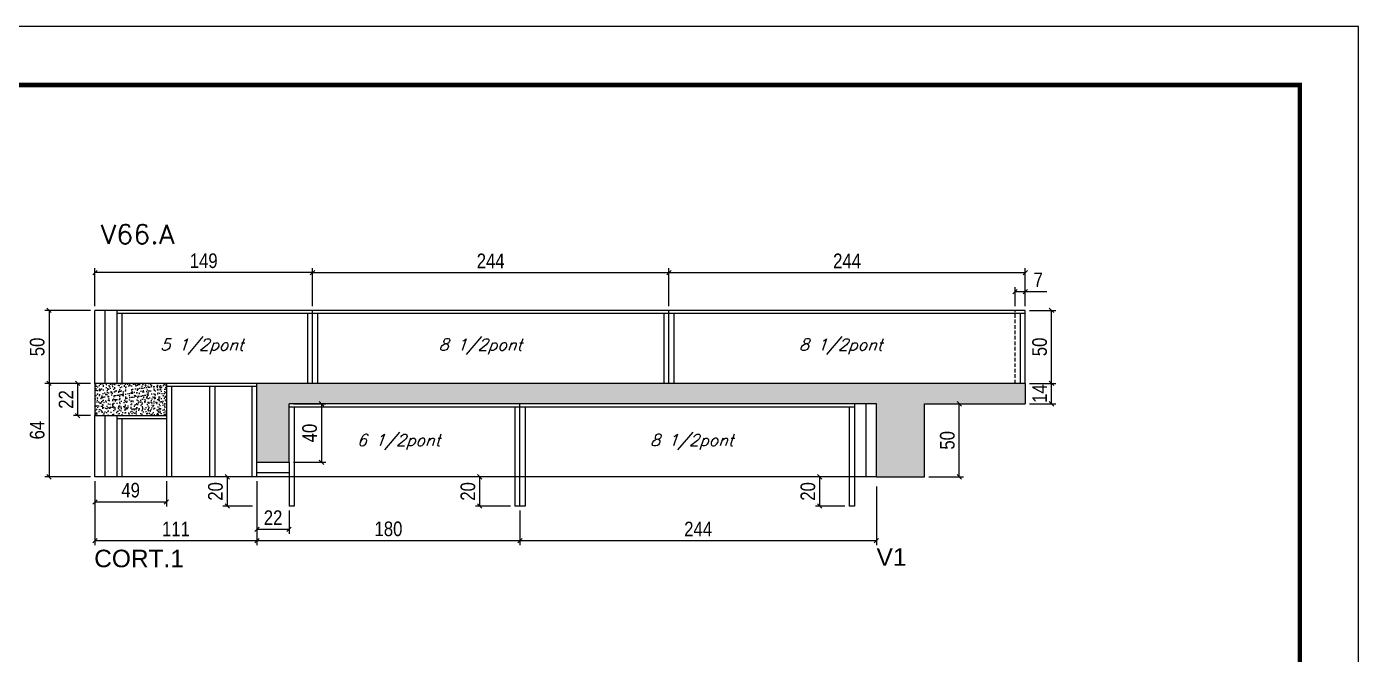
# Model space of a CAD drawing. Extents: x 0 to 6325, y 10169 to 19307.
# Drawn here: x 2158 to 3070, y 11937 to 12367 of the extents above; entities that cross this region are included whole.
import ezdxf

# ---------------------------------------------------------------- set-up
doc = ezdxf.new("R2010")
doc.units = 0
doc.linetypes.add('DASHED', pattern=[0.75, 0.5, -0.25])
for name, color, linetype in [('1', 1, 'Continuous'), ('5', 5, 'Continuous'), ('COTA', 241, 'Continuous'), ('Painéis', 200, 'Continuous'), ('SARR_2.2x7', 40, 'Continuous'), ('SARR_3.5x7', 81, 'Continuous'), ('texto', 7, 'Continuous')]:
    doc.layers.add(name, color=color, linetype=linetype)
for name, color, linetype, lineweight in [('Folhas', 255, 'Continuous', 9), ('SARRAFO DE PRESSAO', 251, 'DASHED', 9), ('Texto Seção', 7, 'Continuous', 15)]:
    doc.layers.add(name, color=color, linetype=linetype, lineweight=lineweight)
doc.styles.add('COTA TECNICA', font='techl___.ttf', dxfattribs={"height": 10})
doc.styles.add('REGUA-120', font='ROMANS.shx', dxfattribs={"height": 15})
doc.styles.add('Romans', font='romans.shx')
doc.styles.get("Standard").update_dxf_attribs({"font": 'arial.ttf'})
doc.dimstyles.new('PAINEL', dxfattribs={"dimtxt": 10, "dimasz": 3, "dimexe": 3, "dimexo": 3, "dimgap": 3, "dimtad": 1, "dimdec": 1, "dimzin": 12, "dimdsep": 46, "dimtxsty": 'COTA TECNICA', "dimblk1": 'OBLIQUE', "dimblk2": 'OBLIQUE', "dimsah": 1, "dimcen": 0.9, "dimclrd": 4, "dimclre": 4, "dimclrt": 240, "dimadec": 1, "dimazin": 3, "dimtfac": 1, "dimtdec": 1, "dimtmove": 0, "dimatfit": 3, "dimfxl": 1, "dimtolj": 1, "dimtzin": 12, "dimarcsym": 0})
pattern_1 = [(50, (1585, -859.6414), (5.46554, -0.4781726), [0.5715, -6.2865]), (355, (1585, -859.6414), (-1.0573026, 5.7317054), [0.4572, -5.0292175]), (100.451445, (1585.4555, -859.681), (4.4082374, 5.2535326), [0.4857003, -5.3427073]), (46.1842, (1585, -858.1174), (8.1323712, -1.26127), [0.85725, -9.42975]), (96.63556, (1585.678, -858.2225), (7.122124, 7.4227837), [0.7285507, -8.014068]), (351.18415, (1585, -858.117), (7.122124, 7.422784), [0.685799, -7.543792]), (21, (1585.762, -858.4984), (4.5484317, -3.067956), [0.5715, -6.2865]), (326, (1585.762, -858.4984), (1.8540609, 5.525639), [0.4572, -5.0292]), (71.451445, (1586.141, -858.754), (6.4024926, 2.457683), [0.4857003, -5.3426981]), (37.5, (1585, -859.6414), (0.0926581, 2.53665117), [0, -4.96824, 0, -5.1054, 0, -5.04825]), (7.5, (1585, -859.6414), (2.0045899, 3.00541724), [0, -2.91084, 0, -4.85394, 0, -1.92405]), (327.5, (1583.3007, -859.6414), (4.06771786, -0.17186232), [0, -1.905, 0, -5.9436, 0, -7.8867]), (317.5, (1582.5387, -859.6414), (4.4438754, 0.7627947), [0, -2.4765, 0, -3.94716, 0, -5.6007])]

# ---------------------------------------------------------------- blocks, each defined once
blk = doc.blocks.new('9999999999')
at = {"layer": 'Folhas'}
blk.add_lwpolyline([(98138.98, 34190.21), (99623.98, 34190.21), (99623.98, 35240.21), (98138.98, 35240.21)], close=True, dxfattribs=at)
at = {"layer": 'Folhas', "color": 30, "const_width": 3}
blk.add_lwpolyline([(98213.98, 34230.21), (99583.98, 34230.21), (99583.98, 35200.21), (98213.98, 35200.21)], close=True, dxfattribs=at)
blk = doc.blocks.new('_Oblique')
at = {"layer": '1', "color": 0, "lineweight": -2}
blk.add_line((-0.5, -0.5), (0.5, 0.5), dxfattribs=at)
blk = doc.blocks.new('*D300')
at = {"layer": 'COTA', "color": 4, "linetype": 'ByBlock', "lineweight": -2, "transparency": 16777216}
for p, q in [((2739.98, 12052.01), (2739.98, 12011.88)), ((2495.98, 12035.69), (2495.98, 12011.88)), ((2739.98, 12014.88), (2495.98, 12014.88))]:
    blk.add_line(p, q, dxfattribs=at)
at = {"layer": 'Defpoints', "color": 0, "linetype": 'ByBlock', "transparency": 16777216}
for p in [(2739.98, 12055.01), (2495.98, 12038.69), (2495.98, 12014.88)]:
    blk.add_point(p, dxfattribs=at)
at = {"layer": 'COTA', "color": 4, "linetype": 'ByBlock', "lineweight": -2, "transparency": 16777216, "xscale": 3, "yscale": 3, "zscale": 3, "rotation": 180}
blk.add_blockref('_Oblique', (2495.98, 12014.88), dxfattribs=at)
at = {"layer": 'COTA', "color": 4, "linetype": 'ByBlock', "lineweight": -2, "transparency": 16777216, "xscale": 3, "yscale": 3, "zscale": 3}
blk.add_blockref('_Oblique', (2739.98, 12014.88), dxfattribs=at)
at = {"layer": 'COTA', "color": 240, "linetype": 'ByBlock', "transparency": 16777216, "insert": (2617.98, 12022.96), "char_height": 10, "attachment_point": 5, "style": 'COTA TECNICA'}
blk.add_mtext('\\A1;244', dxfattribs=at)
blk = doc.blocks.new('*D301')
at = {"layer": 'COTA', "color": 4, "linetype": 'ByBlock', "lineweight": -2, "transparency": 16777216}
for p, q in [((2315.95, 12055.69), (2315.95, 12011.88)), ((2495.98, 12035.69), (2495.98, 12011.88)), ((2495.98, 12014.88), (2315.95, 12014.88))]:
    blk.add_line(p, q, dxfattribs=at)
at = {"layer": 'Defpoints', "color": 0, "linetype": 'ByBlock', "transparency": 16777216}
for p in [(2315.95, 12058.69), (2495.98, 12038.69), (2315.95, 12014.88)]:
    blk.add_point(p, dxfattribs=at)
at = {"layer": 'COTA', "color": 4, "linetype": 'ByBlock', "lineweight": -2, "transparency": 16777216, "xscale": 3, "yscale": 3, "zscale": 3, "rotation": 180}
blk.add_blockref('_Oblique', (2315.95, 12014.88), dxfattribs=at)
at = {"layer": 'COTA', "color": 4, "linetype": 'ByBlock', "lineweight": -2, "transparency": 16777216, "xscale": 3, "yscale": 3, "zscale": 3}
blk.add_blockref('_Oblique', (2495.98, 12014.88), dxfattribs=at)
at = {"layer": 'COTA', "color": 240, "linetype": 'ByBlock', "transparency": 16777216, "insert": (2405.96, 12023.01), "char_height": 10, "width": 210.731, "attachment_point": 5, "style": 'COTA TECNICA'}
blk.add_mtext('\\A1;180', dxfattribs=at)
blk = doc.blocks.new('*D755')
at = {"layer": 'COTA', "color": 4, "lineweight": -2, "transparency": 16777216}
for p, q in [((2353.95, 12175.69), (2353.95, 12201.57)), ((2597.95, 12175.69), (2597.95, 12201.57)), ((2353.95, 12198.57), (2597.95, 12198.57))]:
    blk.add_line(p, q, dxfattribs=at)
at = {"layer": 'Defpoints', "color": 0, "transparency": 16777216}
for p in [(2597.95, 12198.57), (2353.95, 12172.69), (2597.95, 12172.69)]:
    blk.add_point(p, dxfattribs=at)
at = {"layer": 'COTA', "color": 4, "lineweight": -2, "transparency": 16777216, "xscale": 3, "yscale": 3, "zscale": 3, "rotation": 180}
blk.add_blockref('_Oblique', (2353.95, 12198.57), dxfattribs=at)
at = {"layer": 'COTA', "color": 4, "lineweight": -2, "transparency": 16777216, "xscale": 3, "yscale": 3, "zscale": 3}
blk.add_blockref('_Oblique', (2597.95, 12198.57), dxfattribs=at)
at = {"layer": 'COTA', "color": 240, "transparency": 16777216, "insert": (2475.95, 12206.64), "char_height": 10, "attachment_point": 5, "style": 'COTA TECNICA'}
blk.add_mtext('\\A1;244', dxfattribs=at)
blk = doc.blocks.new('*D756')
at = {"layer": 'COTA', "color": 4, "lineweight": -2, "transparency": 16777216}
for p, q in [((2597.95, 12175.69), (2597.95, 12201.57)), ((2841.95, 12175.69), (2841.95, 12201.57)), ((2597.95, 12198.57), (2841.95, 12198.57))]:
    blk.add_line(p, q, dxfattribs=at)
at = {"layer": 'Defpoints', "color": 0, "transparency": 16777216}
for p in [(2841.95, 12198.57), (2597.95, 12172.69), (2841.95, 12172.69)]:
    blk.add_point(p, dxfattribs=at)
at = {"layer": 'COTA', "color": 4, "lineweight": -2, "transparency": 16777216, "xscale": 3, "yscale": 3, "zscale": 3, "rotation": 180}
blk.add_blockref('_Oblique', (2597.95, 12198.57), dxfattribs=at)
at = {"layer": 'COTA', "color": 4, "lineweight": -2, "transparency": 16777216, "xscale": 3, "yscale": 3, "zscale": 3}
blk.add_blockref('_Oblique', (2841.95, 12198.57), dxfattribs=at)
at = {"layer": 'COTA', "color": 240, "transparency": 16777216, "insert": (2719.95, 12206.64), "char_height": 10, "attachment_point": 5, "style": 'COTA TECNICA'}
blk.add_mtext('\\A1;244', dxfattribs=at)
blk = doc.blocks.new('*D757')
at = {"layer": 'COTA', "color": 4, "lineweight": -2, "transparency": 16777216}
for p, q in [((2844.95, 12172.69), (2862.9, 12172.69)), ((2859.9, 12122.69), (2859.9, 12172.69)), ((2844.95, 12122.69), (2862.9, 12122.69))]:
    blk.add_line(p, q, dxfattribs=at)
at = {"layer": 'Defpoints', "color": 0, "transparency": 16777216}
for p in [(2841.95, 12172.69), (2859.9, 12172.69), (2841.95, 12122.69)]:
    blk.add_point(p, dxfattribs=at)
at = {"layer": 'COTA', "color": 4, "lineweight": -2, "transparency": 16777216, "xscale": 3, "yscale": 3, "zscale": 3}
for p, rotation in [((2859.9, 12172.69), 90), ((2859.9, 12122.69), 270)]:
    blk.add_blockref('_Oblique', p, dxfattribs=dict(at, rotation=rotation))
at = {"layer": 'COTA', "color": 240, "transparency": 16777216, "insert": (2851.79, 12147.69), "char_height": 10, "attachment_point": 5, "rotation": 90, "style": 'COTA TECNICA'}
blk.add_mtext('\\A1;50', dxfattribs=at)
blk = doc.blocks.new('*D758')
at = {"layer": 'COTA', "color": 4, "lineweight": -2, "transparency": 16777216}
for p, q in [((2844.95, 12122.69), (2862.9, 12122.69)), ((2859.9, 12108.69), (2859.9, 12122.69)), ((2844.95, 12108.69), (2862.9, 12108.69))]:
    blk.add_line(p, q, dxfattribs=at)
at = {"layer": 'Defpoints', "color": 0, "transparency": 16777216}
for p in [(2841.95, 12122.69), (2859.9, 12122.69), (2841.95, 12108.69)]:
    blk.add_point(p, dxfattribs=at)
at = {"layer": 'COTA', "color": 4, "lineweight": -2, "transparency": 16777216, "xscale": 3, "yscale": 3, "zscale": 3}
for p, rotation in [((2859.9, 12122.69), 90), ((2859.9, 12108.69), 270)]:
    blk.add_blockref('_Oblique', p, dxfattribs=dict(at, rotation=rotation))
at = {"layer": 'COTA', "color": 240, "transparency": 16777216, "insert": (2851.83, 12115.69), "char_height": 10, "attachment_point": 5, "rotation": 90, "style": 'COTA TECNICA'}
blk.add_mtext('\\A1;14', dxfattribs=at)
blk = doc.blocks.new('*D759')
at = {"layer": 'COTA', "color": 4, "lineweight": -2, "transparency": 16777216}
for p, q in [((2834.95, 12175.69), (2834.95, 12188.58)), ((2834.95, 12185.58), (2841.95, 12185.58)), ((2841.95, 12175.69), (2841.95, 12188.58)), ((2841.95, 12185.58), (2856.68, 12185.58))]:
    blk.add_line(p, q, dxfattribs=at)
at = {"layer": 'Defpoints', "color": 0, "transparency": 16777216}
for p in [(2841.95, 12185.58), (2834.95, 12172.69), (2841.95, 12172.69)]:
    blk.add_point(p, dxfattribs=at)
at = {"layer": 'COTA', "color": 4, "lineweight": -2, "transparency": 16777216, "xscale": 3, "yscale": 3, "zscale": 3, "rotation": 180}
blk.add_blockref('_Oblique', (2834.95, 12185.58), dxfattribs=at)
at = {"layer": 'COTA', "color": 4, "lineweight": -2, "transparency": 16777216, "xscale": 3, "yscale": 3, "zscale": 3}
blk.add_blockref('_Oblique', (2841.95, 12185.58), dxfattribs=at)
at = {"layer": 'COTA', "color": 240, "transparency": 16777216, "insert": (2850.82, 12193.65), "char_height": 10, "attachment_point": 5, "style": 'COTA TECNICA'}
blk.add_mtext('\\A1;7', dxfattribs=at)
blk = doc.blocks.new('*D760')
at = {"layer": 'COTA', "color": 4, "lineweight": -2, "transparency": 16777216}
for p, q in [((2204.95, 12175.69), (2204.95, 12201.57)), ((2353.95, 12175.69), (2353.95, 12201.57)), ((2353.95, 12198.57), (2204.95, 12198.57))]:
    blk.add_line(p, q, dxfattribs=at)
at = {"layer": 'Defpoints', "color": 0, "transparency": 16777216}
for p in [(2204.95, 12198.57), (2204.95, 12172.69), (2353.95, 12172.69)]:
    blk.add_point(p, dxfattribs=at)
at = {"layer": 'COTA', "color": 4, "lineweight": -2, "transparency": 16777216, "xscale": 3, "yscale": 3, "zscale": 3, "rotation": 180}
blk.add_blockref('_Oblique', (2204.95, 12198.57), dxfattribs=at)
at = {"layer": 'COTA', "color": 4, "lineweight": -2, "transparency": 16777216, "xscale": 3, "yscale": 3, "zscale": 3}
blk.add_blockref('_Oblique', (2353.95, 12198.57), dxfattribs=at)
at = {"layer": 'COTA', "color": 240, "transparency": 16777216, "insert": (2279.45, 12206.67), "char_height": 10, "attachment_point": 5, "style": 'COTA TECNICA'}
blk.add_mtext('\\A1;149', dxfattribs=at)
blk = doc.blocks.new('*D302')
at = {"layer": 'COTA', "color": 4, "lineweight": -2, "transparency": 16777216}
for p, q in [((2315.95, 12055.69), (2315.95, 12011.88)), ((2204.95, 12052.01), (2204.95, 12011.88)), ((2315.95, 12014.88), (2204.95, 12014.88))]:
    blk.add_line(p, q, dxfattribs=at)
at = {"layer": 'Defpoints', "color": 0, "transparency": 16777216}
for p in [(2204.95, 12055.01), (2315.95, 12058.69), (2204.95, 12014.88)]:
    blk.add_point(p, dxfattribs=at)
at = {"layer": 'COTA', "color": 4, "lineweight": -2, "transparency": 16777216, "xscale": 3, "yscale": 3, "zscale": 3, "rotation": 180}
blk.add_blockref('_Oblique', (2204.95, 12014.88), dxfattribs=at)
at = {"layer": 'COTA', "color": 4, "lineweight": -2, "transparency": 16777216, "xscale": 3, "yscale": 3, "zscale": 3}
blk.add_blockref('_Oblique', (2315.95, 12014.88), dxfattribs=at)
at = {"layer": 'COTA', "color": 240, "transparency": 16777216, "insert": (2260.45, 12022.94), "char_height": 10, "attachment_point": 5, "style": 'COTA TECNICA'}
blk.add_mtext('\\A1;111', dxfattribs=at)
blk = doc.blocks.new('*D761')
at = {"layer": 'COTA', "color": 4, "lineweight": -2, "transparency": 16777216}
for p, q in [((2775.98, 12108.69), (2799.72, 12108.69)), ((2796.72, 12058.69), (2796.72, 12108.69)), ((2775.98, 12058.69), (2799.72, 12058.69))]:
    blk.add_line(p, q, dxfattribs=at)
at = {"layer": 'Defpoints', "color": 0, "transparency": 16777216}
for p in [(2772.98, 12108.69), (2796.72, 12108.69), (2772.98, 12058.69)]:
    blk.add_point(p, dxfattribs=at)
at = {"layer": 'COTA', "color": 4, "lineweight": -2, "transparency": 16777216, "xscale": 3, "yscale": 3, "zscale": 3}
for p, rotation in [((2796.72, 12108.69), 90), ((2796.72, 12058.69), 270)]:
    blk.add_blockref('_Oblique', p, dxfattribs=dict(at, rotation=rotation))
at = {"layer": 'COTA', "color": 240, "transparency": 16777216, "insert": (2788.61, 12083.69), "char_height": 10, "attachment_point": 5, "rotation": 90, "style": 'COTA TECNICA'}
blk.add_mtext('\\A1;50', dxfattribs=at)
blk = doc.blocks.new('*D762')
at = {"layer": 'COTA', "color": 4, "lineweight": -2, "transparency": 16777216}
for p, q in [((2204.95, 12055.69), (2204.95, 12038.41)), ((2253.95, 12055.69), (2253.95, 12038.41)), ((2253.95, 12041.41), (2204.95, 12041.41))]:
    blk.add_line(p, q, dxfattribs=at)
at = {"layer": 'Defpoints', "color": 0, "transparency": 16777216}
for p in [(2204.95, 12058.69), (2253.95, 12058.69), (2204.95, 12041.41)]:
    blk.add_point(p, dxfattribs=at)
at = {"layer": 'COTA', "color": 4, "lineweight": -2, "transparency": 16777216, "xscale": 3, "yscale": 3, "zscale": 3, "rotation": 180}
blk.add_blockref('_Oblique', (2204.95, 12041.41), dxfattribs=at)
at = {"layer": 'COTA', "color": 4, "lineweight": -2, "transparency": 16777216, "xscale": 3, "yscale": 3, "zscale": 3}
blk.add_blockref('_Oblique', (2253.95, 12041.41), dxfattribs=at)
at = {"layer": 'COTA', "color": 240, "transparency": 16777216, "insert": (2229.45, 12049.51), "char_height": 10, "attachment_point": 5, "style": 'COTA TECNICA'}
blk.add_mtext('\\A1;49', dxfattribs=at)
blk = doc.blocks.new('*D763')
at = {"layer": 'COTA', "color": 4, "lineweight": -2, "transparency": 16777216}
for p, q in [((2489.48, 12058.69), (2465.47, 12058.69)), ((2468.47, 12038.69), (2468.47, 12058.69)), ((2489.48, 12038.69), (2465.47, 12038.69))]:
    blk.add_line(p, q, dxfattribs=at)
at = {"layer": 'Defpoints', "color": 0, "transparency": 16777216}
for p in [(2468.47, 12058.69), (2492.48, 12058.69), (2492.48, 12038.69)]:
    blk.add_point(p, dxfattribs=at)
at = {"layer": 'COTA', "color": 4, "lineweight": -2, "transparency": 16777216, "xscale": 3, "yscale": 3, "zscale": 3}
for p, rotation in [((2468.47, 12058.69), 90), ((2468.47, 12038.69), 270)]:
    blk.add_blockref('_Oblique', p, dxfattribs=dict(at, rotation=rotation))
at = {"layer": 'COTA', "color": 240, "transparency": 16777216, "insert": (2460.36, 12048.69), "char_height": 10, "attachment_point": 5, "rotation": 90, "style": 'COTA TECNICA'}
blk.add_mtext('\\A1;20', dxfattribs=at)
blk = doc.blocks.new('*D764')
at = {"layer": 'COTA', "color": 4, "lineweight": -2, "transparency": 16777216}
for p, q in [((2718.48, 12058.69), (2698.24, 12058.69)), ((2701.24, 12038.69), (2701.24, 12058.69)), ((2718.48, 12038.69), (2698.24, 12038.69))]:
    blk.add_line(p, q, dxfattribs=at)
at = {"layer": 'Defpoints', "color": 0, "transparency": 16777216}
for p in [(2701.24, 12058.69), (2721.48, 12058.69), (2721.48, 12038.69)]:
    blk.add_point(p, dxfattribs=at)
at = {"layer": 'COTA', "color": 4, "lineweight": -2, "transparency": 16777216, "xscale": 3, "yscale": 3, "zscale": 3}
for p, rotation in [((2701.24, 12058.69), 90), ((2701.24, 12038.69), 270)]:
    blk.add_blockref('_Oblique', p, dxfattribs=dict(at, rotation=rotation))
at = {"layer": 'COTA', "color": 240, "transparency": 16777216, "insert": (2693.14, 12048.69), "char_height": 10, "attachment_point": 5, "rotation": 90, "style": 'COTA TECNICA'}
blk.add_mtext('\\A1;20', dxfattribs=at)
blk = doc.blocks.new('*D303')
at = {"layer": 'COTA', "color": 4, "lineweight": -2, "transparency": 16777216}
for p, q in [((2312.95, 12058.69), (2292.65, 12058.69)), ((2295.65, 12038.69), (2295.65, 12058.69)), ((2312.95, 12038.69), (2292.65, 12038.69))]:
    blk.add_line(p, q, dxfattribs=at)
at = {"layer": 'Defpoints', "color": 0, "transparency": 16777216}
for p in [(2295.65, 12058.69), (2315.95, 12058.69), (2315.95, 12038.69)]:
    blk.add_point(p, dxfattribs=at)
at = {"layer": 'COTA', "color": 4, "lineweight": -2, "transparency": 16777216, "xscale": 3, "yscale": 3, "zscale": 3}
for p, rotation in [((2295.65, 12058.69), 90), ((2295.65, 12038.69), 270)]:
    blk.add_blockref('_Oblique', p, dxfattribs=dict(at, rotation=rotation))
at = {"layer": 'COTA', "color": 240, "transparency": 16777216, "insert": (2287.55, 12048.69), "char_height": 10, "attachment_point": 5, "rotation": 90, "style": 'COTA TECNICA'}
blk.add_mtext('\\A1;20', dxfattribs=at)
blk = doc.blocks.new('*D765')
at = {"layer": 'COTA', "color": 4, "lineweight": -2, "transparency": 16777216}
for p, q in [((2340.95, 12108.69), (2363.11, 12108.69)), ((2360.11, 12108.69), (2360.11, 12068.69)), ((2340.95, 12068.69), (2363.11, 12068.69))]:
    blk.add_line(p, q, dxfattribs=at)
at = {"layer": 'Defpoints', "color": 0, "transparency": 16777216}
for p in [(2337.95, 12108.69), (2337.95, 12068.69), (2360.11, 12068.69)]:
    blk.add_point(p, dxfattribs=at)
at = {"layer": 'COTA', "color": 4, "lineweight": -2, "transparency": 16777216, "xscale": 3, "yscale": 3, "zscale": 3}
for p, rotation in [((2360.11, 12108.69), 90), ((2360.11, 12068.69), 270)]:
    blk.add_blockref('_Oblique', p, dxfattribs=dict(at, rotation=rotation))
at = {"layer": 'COTA', "color": 240, "transparency": 16777216, "insert": (2352.01, 12088.69), "char_height": 10, "attachment_point": 5, "rotation": 90, "style": 'COTA TECNICA'}
blk.add_mtext('\\A1;40', dxfattribs=at)
blk = doc.blocks.new('*D766')
at = {"layer": 'COTA', "color": 4, "lineweight": -2, "transparency": 16777216}
for p, q in [((2315.95, 12055.69), (2315.95, 12019.72)), ((2337.95, 12035.69), (2337.95, 12019.72)), ((2337.95, 12022.72), (2315.95, 12022.72))]:
    blk.add_line(p, q, dxfattribs=at)
at = {"layer": 'Defpoints', "color": 0, "transparency": 16777216}
for p in [(2315.95, 12058.69), (2337.95, 12038.69), (2315.95, 12022.72)]:
    blk.add_point(p, dxfattribs=at)
at = {"layer": 'COTA', "color": 4, "lineweight": -2, "transparency": 16777216, "xscale": 3, "yscale": 3, "zscale": 3, "rotation": 180}
blk.add_blockref('_Oblique', (2315.95, 12022.72), dxfattribs=at)
at = {"layer": 'COTA', "color": 4, "lineweight": -2, "transparency": 16777216, "xscale": 3, "yscale": 3, "zscale": 3}
blk.add_blockref('_Oblique', (2337.95, 12022.72), dxfattribs=at)
at = {"layer": 'COTA', "color": 240, "transparency": 16777216, "insert": (2326.95, 12030.72), "char_height": 10, "attachment_point": 5, "style": 'COTA TECNICA'}
blk.add_mtext('\\A1;22', dxfattribs=at)
blk = doc.blocks.new('*D767')
at = {"layer": 'COTA', "color": 4, "lineweight": -2, "transparency": 16777216}
for p, q in [((2201.95, 12122.69), (2190.21, 12122.69)), ((2193.21, 12100.69), (2193.21, 12122.69)), ((2201.95, 12100.69), (2190.21, 12100.69))]:
    blk.add_line(p, q, dxfattribs=at)
at = {"layer": 'Defpoints', "color": 0, "transparency": 16777216}
for p in [(2193.21, 12122.69), (2204.95, 12122.69), (2204.95, 12100.69)]:
    blk.add_point(p, dxfattribs=at)
at = {"layer": 'COTA', "color": 4, "lineweight": -2, "transparency": 16777216, "xscale": 3, "yscale": 3, "zscale": 3}
for p, rotation in [((2193.21, 12122.69), 90), ((2193.21, 12100.69), 270)]:
    blk.add_blockref('_Oblique', p, dxfattribs=dict(at, rotation=rotation))
at = {"layer": 'COTA', "color": 240, "transparency": 16777216, "insert": (2185.21, 12111.69), "char_height": 10, "attachment_point": 5, "rotation": 90, "style": 'COTA TECNICA'}
blk.add_mtext('\\A1;22', dxfattribs=at)
blk = doc.blocks.new('*D768')
at = {"layer": 'COTA', "color": 4, "lineweight": -2, "transparency": 16777216}
for p, q in [((2201.95, 12172.69), (2170.6, 12172.69)), ((2173.6, 12172.69), (2173.6, 12122.69)), ((2201.95, 12122.69), (2170.6, 12122.69))]:
    blk.add_line(p, q, dxfattribs=at)
at = {"layer": 'Defpoints', "color": 0, "transparency": 16777216}
for p in [(2204.95, 12172.69), (2173.6, 12122.69), (2204.95, 12122.69)]:
    blk.add_point(p, dxfattribs=at)
at = {"layer": 'COTA', "color": 4, "lineweight": -2, "transparency": 16777216, "xscale": 3, "yscale": 3, "zscale": 3}
for p, rotation in [((2173.6, 12172.69), 90), ((2173.6, 12122.69), 270)]:
    blk.add_blockref('_Oblique', p, dxfattribs=dict(at, rotation=rotation))
at = {"layer": 'COTA', "color": 240, "transparency": 16777216, "insert": (2165.5, 12147.69), "char_height": 10, "attachment_point": 5, "rotation": 90, "style": 'COTA TECNICA'}
blk.add_mtext('\\A1;50', dxfattribs=at)
blk = doc.blocks.new('*D769')
at = {"layer": 'COTA', "color": 4, "lineweight": -2, "transparency": 16777216}
for p, q in [((2201.95, 12122.69), (2170.6, 12122.69)), ((2173.6, 12122.69), (2173.6, 12058.69)), ((2201.95, 12058.69), (2170.6, 12058.69))]:
    blk.add_line(p, q, dxfattribs=at)
at = {"layer": 'Defpoints', "color": 0, "transparency": 16777216}
for p in [(2204.95, 12122.69), (2173.6, 12058.69), (2204.95, 12058.69)]:
    blk.add_point(p, dxfattribs=at)
at = {"layer": 'COTA', "color": 4, "lineweight": -2, "transparency": 16777216, "xscale": 3, "yscale": 3, "zscale": 3}
for p, rotation in [((2173.6, 12122.69), 90), ((2173.6, 12058.69), 270)]:
    blk.add_blockref('_Oblique', p, dxfattribs=dict(at, rotation=rotation))
at = {"layer": 'COTA', "color": 240, "transparency": 16777216, "insert": (2165.5, 12090.69), "char_height": 10, "attachment_point": 5, "rotation": 90, "style": 'COTA TECNICA'}
blk.add_mtext('\\A1;64', dxfattribs=at)

msp = doc.modelspace()

# ---------------------------------------------------------------- hatches: boundary and pattern name
at = {"layer": 'COTA'}
h = msp.add_hatch(dxfattribs=at)
h.set_pattern_fill('AR-CONC', color=241, scale=0.03)
h.set_pattern_definition(pattern_1)
h.paths.add_polyline_path([(2253.95, 12100.69), (2253.95, 12122.69), (2204.95, 12122.69), (2204.95, 12100.69)])
h = msp.add_hatch(dxfattribs=at)
h.set_pattern_fill('AR-CONC', color=241, scale=0.03)
h.set_pattern_definition(pattern_1)
h.paths.add_polyline_path([(2739.98, 12058.69), (2772.98, 12058.69), (2772.98, 12108.69), (2841.95, 12108.69), (2841.95, 12122.69), (2315.95, 12122.69), (2315.95, 12068.69), (2337.95, 12068.69), (2337.95, 12108.69), (2739.98, 12108.69)])

# ---------------------------------------------------------------- linework, layer by layer
for p, q in [((2204.95, 12122.69), (2204.95, 12100.69)), ((2841.95, 12122.69), (2841.95, 12108.69)), ((2772.98, 12058.69), (2772.98, 12108.69)), ((2772.98, 12108.69), (2841.95, 12108.69)), ((2253.95, 12100.69), (2253.95, 12058.69)), ((2337.95, 12068.69), (2337.95, 12038.69)), ((2739.98, 12058.69), (2772.98, 12058.69)), ((2341.45, 12038.69), (2337.95, 12038.69)), ((2499.48, 12038.69), (2492.48, 12038.69))]:
    msp.add_line(p, q, dxfattribs=at)
at = {"layer": 'Painéis', "linetype": 'ByBlock'}
for p, q in [((2841.95, 12172.69), (2204.95, 12172.69)), ((2204.95, 12122.69), (2204.95, 12172.69)), ((2353.95, 12122.69), (2353.95, 12172.69)), ((2597.95, 12122.69), (2597.95, 12172.69)), ((2841.95, 12122.69), (2841.95, 12172.69)), ((2841.95, 12122.69), (2204.95, 12122.69)), ((2315.95, 12122.69), (2253.95, 12122.69)), ((2253.95, 12122.69), (2253.95, 12100.69)), ((2315.95, 12058.69), (2315.95, 12122.69)), ((2739.98, 12108.69), (2337.95, 12108.69)), ((2337.95, 12068.69), (2337.95, 12108.69)), ((2495.98, 12038.69), (2495.98, 12108.69)), ((2739.98, 12058.69), (2739.98, 12108.69)), ((2204.95, 12058.69), (2204.95, 12100.69)), ((2204.95, 12100.69), (2253.95, 12100.69)), ((2315.95, 12068.69), (2337.95, 12068.69)), ((2739.98, 12058.69), (2204.95, 12058.69))]:
    msp.add_line(p, q, dxfattribs=at)
at = {"layer": 'SARR_2.2x7', "linetype": 'Continuous'}
for p, q in [((2211.95, 12122.69), (2211.95, 12172.69)), ((2353.95, 12170.49), (2219.95, 12170.49)), ((2597.95, 12170.49), (2353.95, 12170.49)), ((2841.95, 12170.49), (2597.95, 12170.49)), ((2315.95, 12120.49), (2253.95, 12120.49)), ((2732.98, 12058.69), (2732.98, 12108.69)), ((2211.95, 12058.69), (2211.95, 12100.69)), ((2495.98, 12106.49), (2337.95, 12106.49)), ((2724.98, 12106.49), (2495.98, 12106.49)), ((2253.95, 12098.49), (2219.95, 12098.49)), ((2315.95, 12061.69), (2337.95, 12061.69))]:
    msp.add_line(p, q, dxfattribs=at)
at = {"layer": 'SARR_2.2x7', "linetype": 'DASHED', "ltscale": 5}
msp.add_line((2834.95, 12122.69), (2834.95, 12172.69), dxfattribs=at)
at = {"layer": 'SARR_3.5x7'}
for p, q in [((2219.95, 12172.69), (2219.95, 12122.69)), ((2223.45, 12170.49), (2223.45, 12122.69)), ((2350.45, 12170.49), (2350.45, 12122.69)), ((2357.45, 12170.49), (2357.45, 12122.69)), ((2594.45, 12170.49), (2594.45, 12122.69)), ((2601.45, 12170.49), (2601.45, 12122.69)), ((2838.45, 12170.49), (2838.45, 12122.69)), ((2223.45, 12122.69), (2219.95, 12122.69)), ((2257.45, 12120.49), (2257.45, 12058.69)), ((2283.52, 12120.49), (2283.52, 12058.69)), ((2287.02, 12120.49), (2287.02, 12058.69)), ((2312.45, 12120.49), (2312.45, 12058.69)), ((2841.95, 12122.69), (2838.45, 12122.69)), ((2724.98, 12108.69), (2724.98, 12038.69)), ((2219.95, 12100.69), (2219.95, 12058.69)), ((2341.45, 12106.49), (2341.45, 12038.69)), ((2492.48, 12106.49), (2492.48, 12038.69)), ((2499.48, 12106.49), (2499.48, 12038.69)), ((2721.48, 12106.49), (2721.48, 12038.69)), ((2223.45, 12098.49), (2223.45, 12058.69)), ((2223.45, 12058.69), (2219.95, 12058.69)), ((2724.98, 12038.69), (2721.48, 12038.69))]:
    msp.add_line(p, q, dxfattribs=at)

# ---------------------------------------------------------------- block references
at = {"layer": 'SARRAFO DE PRESSAO', "color": 6, "linetype": 'ByBlock'}
msp.add_blockref('9999999999', (-96553.98, -22873.08), dxfattribs=at)

# ---------------------------------------------------------------- texts
at = {"layer": '5', "linetype": 'Continuous'}
for s, p in [('CORT.1', (2204.48, 11996.77)), ('V1', (2740.12, 11997.78))]:
    msp.add_text(s, height=12, rotation=0.00004, dxfattribs=at).set_placement(p)
at = {"layer": 'texto', "color": 2, "char_height": 8, "attachment_point": 5, "style": 'Romans'}
for s, insert in [('{\\Q19;\\C256;5 1/2pont}', (2278.23, 12147.94)), ('{\\Q19;\\C256;8 1/2pont}', (2468.9, 12147.94)), ('{\\Q19;\\C256;8 1/2pont}', (2715.59, 12147.94)), ('{\\Q19;\\C256;6 1/2pont}', (2412.9, 12082.54)), ('{\\Q19;\\C256;8 1/2pont}', (2613.62, 12082.54))]:
    msp.add_mtext(s, dxfattribs=dict(at, insert=insert))
at = {"layer": 'Texto Seção', "style": 'REGUA-120', "width": 1.05}
msp.add_text('V66.A', height=13, dxfattribs=at).set_placement((2209, 12218.38))

# ---------------------------------------------------------------- dimensions: what is measured, and where the dimension line sits
at = {"layer": 'COTA'}
for base, p1, p2, angle, picture, middle in [((2204.95, 12198.57), (2353.95, 12172.69), (2204.95, 12172.69), 180, '*D760', (2279.45, 12206.67)), ((2841.95, 12185.58), (2834.95, 12172.69), (2841.95, 12172.69), 180, '*D759', (2850.82, 12193.65)), ((2173.6, 12122.69), (2204.95, 12172.69), (2204.95, 12122.69), 90, '*D768', (2165.5, 12147.69)), ((2859.9, 12172.69), (2841.95, 12122.69), (2841.95, 12172.69), 90, '*D757', (2851.79, 12147.69)), ((2173.6, 12058.69), (2204.95, 12122.69), (2204.95, 12058.69), 90, '*D769', (2165.5, 12090.69)), ((2193.21, 12122.69), (2204.95, 12100.69), (2204.95, 12122.69), 90, '*D767', (2185.21, 12111.69)), ((2360.11, 12068.69), (2337.95, 12108.69), (2337.95, 12068.69), 90, '*D765', (2352.01, 12088.69)), ((2796.72, 12108.69), (2772.98, 12058.69), (2772.98, 12108.69), 90, '*D761', (2788.61, 12083.69)), ((2204.95, 12014.88), (2315.95, 12058.69), (2204.95, 12055.01), 180, '*D302', (2260.45, 12022.94)), ((2204.95, 12041.41), (2253.95, 12058.69), (2204.95, 12058.69), 180, '*D762', (2229.45, 12049.51)), ((2315.95, 12022.72), (2337.95, 12038.69), (2315.95, 12058.69), 180, '*D766', (2326.95, 12030.72))]:
    dim = msp.add_linear_dim(base=base, p1=p1, p2=p2, angle=angle, dimstyle='PAINEL', dxfattribs=at)
    dim.commit()
    dim.dimension.update_dxf_attribs({"geometry": picture, "text_midpoint": middle})
dim = msp.add_linear_dim(base=(2597.95, 12198.57), p1=(2353.95, 12172.69), p2=(2597.95, 12172.69), dimstyle='PAINEL', dxfattribs=at)
dim.commit()
dim.dimension.update_dxf_attribs({"geometry": '*D755', "text_midpoint": (2475.95, 12206.64)})
dim = msp.add_linear_dim(base=(2841.95, 12198.57), p1=(2597.95, 12172.69), p2=(2841.95, 12172.69), dimstyle='PAINEL', override={"dimtmove": 1}, dxfattribs=at)
dim.commit()
dim.dimension.update_dxf_attribs({"geometry": '*D756', "text_midpoint": (2719.95, 12206.64)})
for base, p1, p2, picture, middle in [((2859.9, 12122.69), (2841.95, 12108.69), (2841.95, 12122.69), '*D758', (2859.9, 12115.69)), ((2295.65, 12058.69), (2315.95, 12038.69), (2315.95, 12058.69), '*D303', (2295.65, 12048.69)), ((2468.47, 12058.69), (2492.48, 12038.69), (2492.48, 12058.69), '*D763', (2468.47, 12048.69)), ((2701.24, 12058.69), (2721.48, 12038.69), (2721.48, 12058.69), '*D764', (2701.24, 12048.69))]:
    dim = msp.add_linear_dim(base=base, p1=p1, p2=p2, angle=90, dimstyle='PAINEL', dxfattribs=at)
    dim.commit()
    dim.dimension.update_dxf_attribs({"geometry": picture, "text_midpoint": middle, "dimtype": 160})
at = {"layer": 'COTA', "linetype": 'ByBlock'}
dim = msp.add_linear_dim(base=(2315.95, 12014.88), p1=(2495.98, 12038.69), p2=(2315.95, 12058.69), angle=180, dimstyle='PAINEL', override={"dimtmove": 1}, dxfattribs=at)
dim.commit()
dim.dimension.update_dxf_attribs({"geometry": '*D301', "text_midpoint": (2405.96, 12023.01)})
dim = msp.add_linear_dim(base=(2495.98, 12014.88), p1=(2739.98, 12055.01), p2=(2495.98, 12038.69), angle=180, dimstyle='PAINEL', dxfattribs=at)
dim.commit()
dim.dimension.update_dxf_attribs({"geometry": '*D300', "text_midpoint": (2617.98, 12022.96)})

doc.saveas('drawing.dxf')
